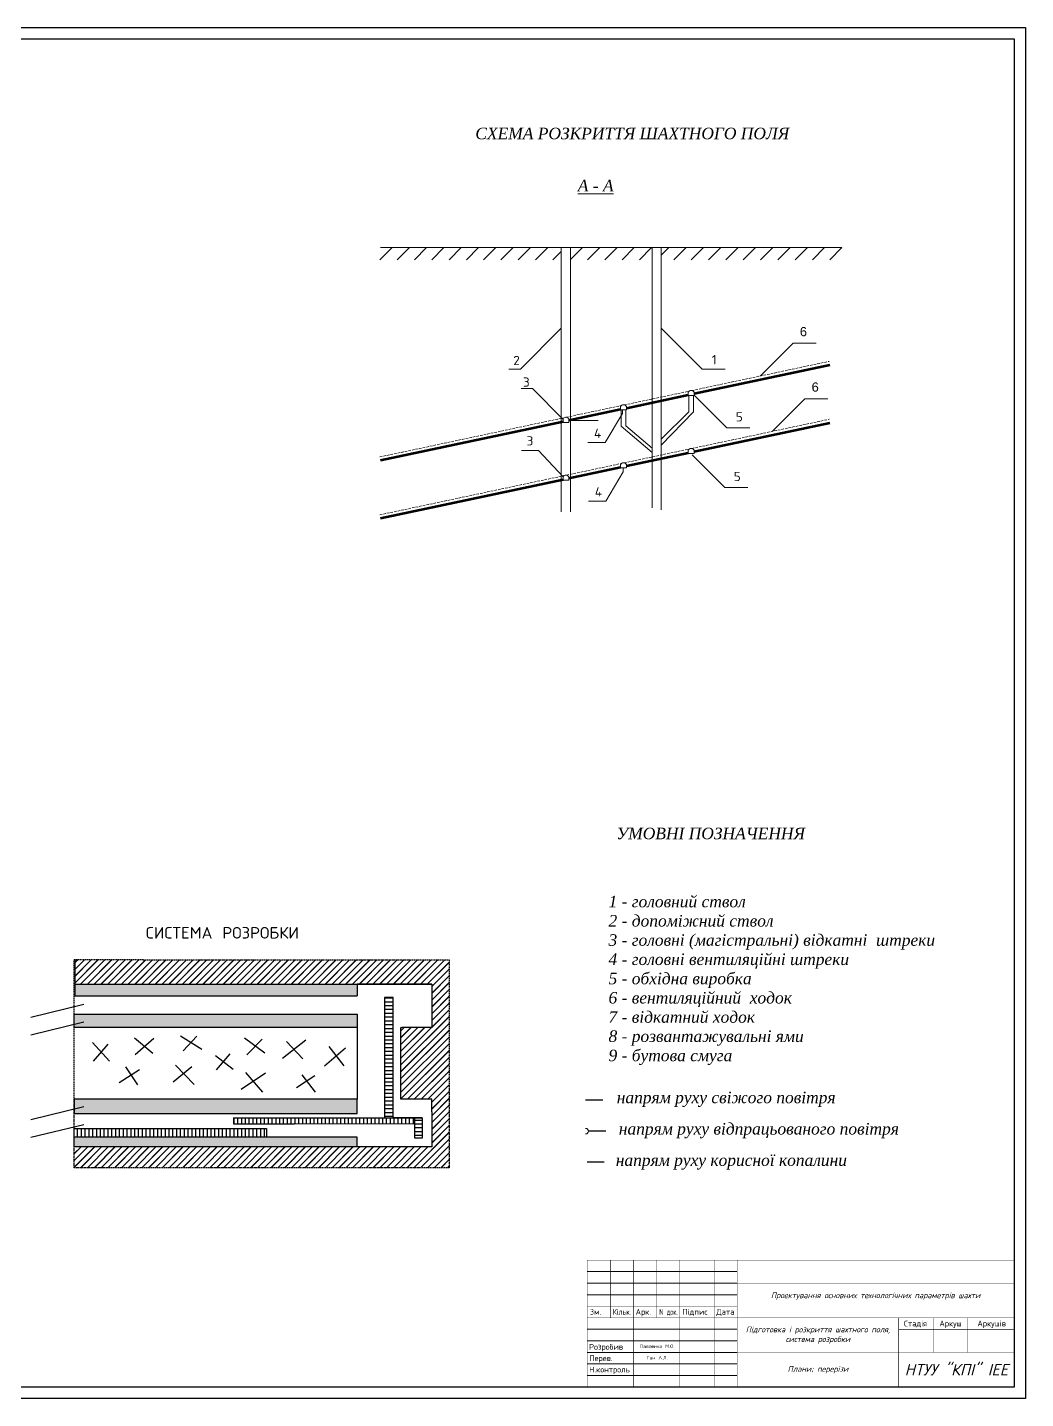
# Model space of a CAD drawing. Header units: millimetres. Extents: x 72 to 2592, y 75 to 1857.
# Drawn here: x 1294 to 2592, y 75 to 1857 of the extents above; entities that cross this region are included whole.
import ezdxf
from ezdxf.enums import TextEntityAlignment as Align

# ---------------------------------------------------------------- set-up
doc = ezdxf.new("R2010")
doc.units = ezdxf.units.MM
doc.linetypes.add('HIDDEN2', pattern=[4.7625, 3.175, -1.5875])
doc.linetypes.add('невидимая2', pattern=[4.7625, 3.175, -1.5875])
doc.layers.get('0').update_dxf_attribs({"lineweight": 9})
for name, color, linetype, lineweight in [('osnovni', 90, 'Continuous', 30), ('мал.штрих', 7, 'невидимая2', 25), ('Форматка', 7, 'Continuous', 20)]:
    doc.layers.add(name, color=color, linetype=linetype, lineweight=lineweight)
doc.styles.add('ISO Proportional', font='ARIALUNI.TTF')
doc.styles.get("Standard").update_dxf_attribs({"font": 'txt.shx'})
doc.dimstyles.new('ISO-25', dxfattribs={"dimtxt": 2.5, "dimasz": 2.5, "dimexe": 1.25, "dimexo": 0.625, "dimtad": 1, "dimtxsty": 'Standard', "dimcen": 2.5, "dimadec": 0, "dimazin": 0, "dimtfac": 1, "dimtmove": 0, "dimatfit": 3, "dimfxl": 1, "dimarcsym": 0})

msp = doc.modelspace()

# ---------------------------------------------------------------- hatches: boundary and pattern name
at = {"layer": 'мал.штрих', "linetype": 'ByBlock', "ltscale": 0.5}
h = msp.add_hatch(dxfattribs=at)
h.set_pattern_fill('JIS_LC_20', color=0, scale=0.3125)
h.set_pattern_definition([(45, (2341.336, 248.3095), (-4.419417, 4.419417), []), (45, (2341.461, 248.3095), (-4.419417, 4.419417), [])])
h.paths.add_polyline_path([(1842.14798, 644.89097), (1444.17552, 644.89097), (1355.43617, 644.89097), (1355.43617, 613.36984), (1819.47144, 613.36984), (1819.47144, 556.88486), (1780.66341, 556.88486), (1779.55461, 556.88486), (1779.55461, 463.85077), (1819.47144, 463.85077), (1819.47144, 447.23754), (1819.47144, 401.82804), (1354.73221, 401.82804), (1354.73221, 374.85634), (1842.14798, 374.85634)])
h = msp.add_hatch(dxfattribs=at)
h.set_pattern_fill('GRAVEL', color=0, scale=0.3125)
h.set_pattern_definition([(228.0128, (1546.5501, 462.4776), (-63.5, -71.4375), [1.06788, -105.72026]), (184.96974, (1545.8357, 461.68384), (95.24999996, 7.93750045), [1.83251, -181.4189]), (132.51045, (1544.0101, 461.5251), (79.375, -87.3125), [1.29213, -127.92101]), (267.27369, (1540.91446, 459.5407), (7.9375, 158.75), [1.66876, -165.20762]), (292.83365, (1540.8351, 457.87384), (-39.6875, 95.25), [1.63636, -161.9994]), (357.27369, (1541.4701, 456.3657), (-158.75, 7.9375), [1.66876, -165.20762]), (37.69424, (1543.13696, 456.28634), (-103.1875, -79.375), [2.20686, -218.47849]), (72.25533, (1544.8832, 457.6357), (55.5625, 174.625), [2.0835, -206.26643]), (121.42957, (1545.5182, 459.6201), (-63.5, 103.1875), [1.67442, -165.76733]), (175.23636, (1544.6451, 461.04884), (87.3125, -7.9375), [1.9116, -93.66855]), (222.39744, (1542.74008, 461.20759), (-95.25, -87.3125), [2.47212, -244.73991]), (138.81407, (1548.7726, 459.4613), (-55.5625, 47.625), [0.84376, -83.53302]), (171.46923, (1548.1376, 460.01696), (103.1875, -15.875), [1.60526, -158.92075]), (225, (1546.55, 460.255), (-1e-15, -7.9375), [1.12253, -10.1028]), (203.1986, (1545.9945, 461.2076), (39.6875, 15.875), [0.6045, -59.8457]), (291.8014, (1545.4388, 460.9695), (-7.9375, 23.8125), [0.8549, -41.88985]), (30.96376, (1545.7563, 460.1757), (23.8125, 15.875), [1.3885, -44.89468]), (161.565, (1546.947, 460.89), (15.875, -7.9375), [1.00402, -24.09656]), (16.38954, (1540.8351, 460.96946), (79.375, 23.8125), [1.40653, -139.24633]), (70.34618, (1542.18446, 461.36634), (-31.75, -87.3125), [1.18, -116.81942]), (293.1986, (1546.947, 462.4776), (-15.875, 39.6875), [1.209, -59.2412]), (343.61046, (1547.4232, 461.36634), (-79.375, 23.8125), [1.40653, -139.24633]), (339.44395, (1540.8351, 456.0482), (-39.6875, 15.875), [1.35636, -66.46167]), (294.77514, (1542.1051, 455.57196), (-39.6875, 87.3125), [1.13648, -112.51123]), (66.8014, (1547.0263, 454.5401), (15.875, 39.6875), [1.209, -59.2412]), (17.35402, (1547.5026, 455.65134), (-103.1875, -31.75), [1.33057, -131.72617]), (69.44395, (1543.137, 454.5401), (-15.875, -39.6875), [0.67818, -67.13985]), (101.3099, (1546.5501, 454.5401), (-7.9375, 31.75), [0.40473, -40.06873]), (165.9638, (1546.4707, 454.937), (23.8125, -7.9375), [1.63636, -31.0908]), (186.009, (1544.8832, 455.33384), (79.375, 7.9375), [1.51646, -150.12927]), (303.6901, (1545.7563, 459.4613), (-7.9375, 15.875), [1.14476, -27.4743]), (353.15723, (1546.39133, 458.50884), (134.9375, -15.875), [1.99861, -197.86253]), (60.9454, (1548.3757, 458.2707), (-31.75, -55.5625), [0.81721, -80.90435]), (90, (1548.7726, 458.985), (-7.9375, 7.9375), [0.47625, -7.46125]), (120.25644, (1544.72446, 455.57196), (31.75, -55.5625), [1.10271, -109.16856]), (48.0128, (1544.16883, 456.52446), (63.5, 71.4375), [2.13576, -104.65238]), (0, (1545.5976, 458.112), (7.9375, 7.9375), [2.06375, -5.87375]), (325.30485, (1547.66133, 458.11196), (79.375, -55.5625), [1.25503, -124.24786]), (254.0546, (1548.6932, 457.3976), (-7.9375, -31.75), [1.15572, -56.63016]), (207.64598, (1548.3757, 456.28634), (-150.8125, -79.375), [1.8817, -186.28895]), (175.42608, (1546.70883, 455.4132), (-103.1875, 7.9375), [1.99072, -197.08077])])
h.paths.add_polyline_path([(1722.67649, 613.36984), (1355.43617, 613.36984), (1355.43617, 598.32989), (1722.67649, 598.32989)])
h.paths.add_polyline_path([(1722.67649, 574.34573), (1354.73221, 574.34573), (1354.73221, 556.88486), (1722.67649, 556.88486)])
h.paths.add_polyline_path([(1722.67649, 463.85077), (1354.73221, 463.85077), (1354.73221, 445.28811), (1722.70615, 445.28811)])
h.paths.add_polyline_path([(1721.98269, 414.75858), (1354.73221, 414.75858), (1354.73221, 401.82804), (1721.98269, 401.82804)])
h = msp.add_hatch(dxfattribs=at)
h.set_pattern_fill('LINE', color=0, scale=1.5625)
h.set_pattern_definition([(0, (2341.336, 248.3095), (0, 4.960938), [])])
h.paths.add_polyline_path([(1769.38955, 595.90939), (1758.06297, 595.90939), (1758.06297, 439.58843), (1769.38955, 439.58843)])
h.paths.add_polyline_path([(1807.09419, 439.58843), (1797.39582, 439.58843), (1797.39582, 431.26592), (1797.39582, 413.38146), (1807.09419, 413.38146)])
h = msp.add_hatch(dxfattribs=at)
h.set_pattern_fill('LINE', color=0, scale=1.5625, angle=90)
h.set_pattern_definition([(90, (2341.336, 248.3095), (-4.960938, 3e-16), [])])
h.paths.add_polyline_path([(1604.79627, 425.67913), (1354.73221, 425.67913), (1354.73221, 414.75858), (1604.79627, 414.75858)])
h.paths.add_polyline_path([(1797.39582, 439.58843), (1769.38955, 439.58843), (1640.59627, 439.58843), (1561.70871, 439.58843), (1561.70871, 431.74269), (1640.48244, 431.74269), (1796.6498, 431.26592), (1797.39582, 431.26592)])

# ---------------------------------------------------------------- linework, layer by layer
at = {"color": 0}
for p, q in [((1767.9196, 1570.82452), (1752.0097, 1554.91462)), ((1752.91959, 1570.82451), (2352.91959, 1570.82451)), ((1790.4196, 1570.82452), (1774.5097, 1554.91462)), ((1812.9196, 1570.82452), (1797.00969, 1554.91462)), ((1835.41959, 1570.82452), (1819.50969, 1554.91462)), ((1835.4196, 1570.82452), (1819.50969, 1554.91462)), ((1857.91959, 1570.82452), (1842.00969, 1554.91462)), ((1880.41959, 1570.82453), (1864.50969, 1554.91462)), ((1902.91959, 1570.82453), (1887.00968, 1554.91462)), ((1925.41958, 1570.82453), (1909.50968, 1554.91462)), ((1947.91958, 1570.82452), (1932.00968, 1554.91462)), ((1970.41959, 1570.82452), (1954.50968, 1554.91462)), ((1987.85709, 1570.82451), (1987.85709, 1227.42186)), ((1987.85709, 1570.82451), (1987.85709, 1465.82451)), ((2015.41959, 1570.82452), (1999.85709, 1555.26202)), ((1999.85709, 1570.82451), (1999.85709, 1227.42186)), ((2037.91959, 1570.82452), (2022.00968, 1554.91462)), ((2060.41959, 1570.82452), (2044.50968, 1554.91462)), ((2082.91959, 1570.82452), (2067.00968, 1554.91462)), ((2105.41959, 1570.82452), (2089.50968, 1554.91462)), ((2105.98209, 1570.82451), (2105.98209, 1232.58052)), ((2111.98209, 1570.82451), (2119.48209, 1570.82451)), ((2127.91959, 1570.82452), (2117.98209, 1560.88702)), ((2117.98209, 1570.82451), (2117.98209, 1229.71461)), ((2150.41959, 1570.82452), (2134.50968, 1554.91462)), ((2172.91959, 1570.82452), (2157.00968, 1554.91462)), ((2195.41959, 1570.82452), (2179.50968, 1554.91462)), ((2217.91959, 1570.82452), (2202.00968, 1554.91461)), ((2240.41959, 1570.82452), (2224.50968, 1554.91461)), ((2262.91959, 1570.82452), (2247.00968, 1554.91461)), ((2285.41959, 1570.82452), (2269.50968, 1554.91461)), ((2307.91959, 1570.82452), (2292.00968, 1554.91461)), ((2330.41959, 1570.82451), (2314.50968, 1554.91461)), ((2352.91959, 1570.82451), (2337.00968, 1554.91461)), ((1987.85709, 1565.76202), (1977.00968, 1554.91462)), ((1987.85709, 1465.82451), (1934.82408, 1412.79151)), ((2117.98209, 1465.82451), (2171.01509, 1412.79151)), ((2246.93095, 1403.79062), (2289.35736, 1446.21703)), ((2289.35736, 1446.21703), (2319.35736, 1446.21703)), ((1934.82408, 1412.79151), (1919.82408, 1412.79151)), ((2171.01509, 1412.79151), (2201.01509, 1412.79151)), ((1950.6495, 1387.53119), (1935.6495, 1387.53119)), ((1990.24466, 1347.2515), (1950.6495, 1387.53119)), ((2153.10319, 1381.32049), (2153.10319, 1382.82049)), ((2153.10319, 1378.32049), (2153.10319, 1381.32049)), ((2160.60319, 1378.32049), (2153.10319, 1378.32049)), ((2153.85319, 1378.32049), (2153.85319, 1357.32049)), ((2156.85319, 1378.32049), (2160.60319, 1378.32049)), ((2159.85319, 1378.32049), (2159.85319, 1357.32049)), ((2160.60319, 1378.32049), (2160.60319, 1382.82049)), ((2160.71424, 1378.76698), (2203.14065, 1336.34058)), ((2262.24161, 1331.75961), (2304.66802, 1374.18602)), ((2304.66802, 1374.18602), (2334.66802, 1374.18602)), ((2067.37987, 1355.11828), (2044.98059, 1317.23778)), ((2065.0699, 1362.60844), (2065.0699, 1364.10844)), ((2065.0699, 1359.60844), (2065.0699, 1362.60844)), ((2072.5699, 1359.60844), (2065.0699, 1359.60844)), ((2065.8199, 1359.60844), (2065.8199, 1338.60844)), ((2067.37987, 1355.11828), (2067.37987, 1359.60844)), ((2068.8199, 1359.60844), (2072.5699, 1359.60844)), ((2071.8199, 1359.60844), (2071.8199, 1338.60844)), ((2072.5699, 1359.60844), (2072.5699, 1364.10844)), ((2159.85319, 1357.32049), (2117.98209, 1313.94168)), ((2153.85319, 1357.32049), (2117.98209, 1321.44939)), ((1990.24466, 1346.5015), (1990.24466, 1348.0015)), ((1990.24466, 1343.5015), (1990.24466, 1346.5015)), ((1997.74466, 1343.5015), (1990.24466, 1343.5015)), ((1993.99466, 1343.5015), (1997.74466, 1343.5015)), ((1997.74466, 1343.5015), (1997.74466, 1348.0015)), ((1999.85709, 1345.82451), (2035.78584, 1345.82451)), ((2065.8199, 1338.60844), (2105.98209, 1304.3886)), ((2071.8199, 1338.96028), (2105.98209, 1309.85269)), ((2203.14065, 1336.34058), (2233.14065, 1336.34058)), ((1958.86356, 1306.97289), (1936.36356, 1306.97289)), ((1990.24466, 1272.81506), (1958.46776, 1306.97289)), ((2044.98059, 1317.23778), (2022.48059, 1317.23778)), ((2153.10319, 1306.03509), (2153.10319, 1307.53509)), ((2153.10319, 1303.03509), (2153.10319, 1306.03509)), ((2160.60319, 1303.03509), (2153.10319, 1303.03509)), ((2156.85319, 1303.03509), (2160.60319, 1303.03509)), ((2158.08728, 1301.24379), (2200.51368, 1258.81738)), ((2160.60319, 1303.03509), (2160.60319, 1307.53509)), ((2065.0699, 1287.32304), (2065.0699, 1288.82304)), ((2065.0699, 1284.32304), (2065.0699, 1287.32304)), ((2072.5699, 1284.32304), (2065.0699, 1284.32304)), ((2068.43283, 1279.00316), (2068.43283, 1283.50316)), ((2068.8199, 1284.32304), (2072.5699, 1284.32304)), ((2072.5699, 1284.32304), (2072.5699, 1288.82304)), ((1990.24466, 1271.31506), (1990.24466, 1272.81506)), ((1990.24466, 1268.31506), (1990.24466, 1271.31506)), ((1997.74466, 1268.31506), (1990.24466, 1268.31506)), ((1993.99466, 1268.31506), (1997.74466, 1268.31506)), ((1997.74466, 1268.31506), (1997.74466, 1272.81506)), ((2068.43283, 1279.00316), (2046.03354, 1241.12266)), ((2200.51368, 1258.81738), (2230.51368, 1258.81738)), ((2046.03354, 1241.12266), (2023.53354, 1241.12266)), ((2021.68301, 239.78085), (2216.68301, 239.78085)), ((2021.68301, 224.78085), (2216.68301, 224.78085)), ((2021.68301, 209.78085), (2216.68301, 209.78085)), ((2021.68301, 164.78085), (2216.68301, 164.78085)), ((2021.68301, 149.78085), (2216.68301, 149.78085)), ((2021.68301, 134.78085), (2216.68301, 134.78085)), ((2021.68301, 119.78085), (2216.68301, 119.78085)), ((2021.68301, 104.78085), (2216.68301, 104.78085))]:
    msp.add_line(p, q, dxfattribs=at)
at = {"color": 0, "linetype": 'HIDDEN2'}
for p, q in [((2157.78781, 1384.84267), (2336.07408, 1422.73858)), ((2069.75453, 1366.13061), (2154.26172, 1384.09317)), ((1994.37481, 1350.10816), (2066.22843, 1365.38112)), ((1751.98398, 1298.5864), (1991.87536, 1349.57689)), ((2157.78781, 1309.55727), (2336.07408, 1347.45318)), ((2069.75453, 1290.84522), (2154.26172, 1308.80777)), ((1994.67083, 1274.88568), (2066.22843, 1290.09572)), ((1751.98398, 1223.301), (1991.6196, 1274.23712))]:
    msp.add_line(p, q, dxfattribs=at)
at = {"color": 0, "lineweight": 80}
for p, q in [((2160.60319, 1380.84056), (2337.00968, 1418.33692)), ((2072.5699, 1362.12851), (2153.10319, 1379.24638)), ((1997.74466, 1346.22391), (2065.0699, 1360.53433)), ((1752.91959, 1294.18473), (1990.24466, 1344.62974)), ((2160.60319, 1305.55516), (2337.00968, 1343.05152)), ((2072.5699, 1286.84311), (2153.10319, 1303.96099)), ((1997.74466, 1270.93851), (2065.0699, 1285.24894)), ((1752.91959, 1218.89934), (1990.24466, 1269.34434))]:
    msp.add_line(p, q, dxfattribs=at)
at = {"color": 0, "const_width": 0.6}
for points in [[(2021.68301, 89.78085), (2021.68301, 254.78085), (2576.68301, 254.78085)], [(2051.68301, 179.78085), (2051.68301, 254.78085)], [(2081.68301, 89.77232), (2081.68301, 254.78085)], [(2111.68301, 179.78085), (2111.68301, 254.78085)], [(2141.68301, 89.77232), (2141.68301, 254.78085)], [(2186.68301, 89.77232), (2186.68301, 254.78085)], [(2216.68301, 89.78085), (2216.68301, 254.78938)], [(2216.68301, 224.78085), (2576.68301, 224.78938)], [(2021.68301, 194.78085), (2216.68301, 194.78085)], [(2021.68301, 179.78085), (2576.68301, 179.78085)], [(2426.68301, 179.78085), (2426.68301, 89.78085)], [(2472.36787, 134.78938), (2472.36787, 179.78938)], [(2516.68301, 134.78938), (2516.68301, 179.78938)], [(2426.68301, 164.78085), (2576.68301, 164.78085)], [(2216.68301, 134.78085), (2576.68301, 134.78085)]]:
    msp.add_lwpolyline(points, dxfattribs=at)
at = {"color": 0}
for centre, radius, start, end in [((2156.85319, 1380.57049), 4.37321, 30.96375654, 149.03624346), ((2068.8199, 1361.85844), 4.37321, 30.96375654, 149.03624346), ((1993.99466, 1345.7515), 4.37321, 30.96375654, 149.03624346), ((2156.85319, 1305.28509), 4.37321, 30.96375654, 149.03624346), ((2068.8199, 1286.57304), 4.37321, 30.96375654, 149.03624346), ((1993.99466, 1270.56506), 4.37321, 30.96375654, 149.03624346), ((2019.62088, 422.2994), 3.6, 270, 90)]:
    msp.add_arc(centre, radius, start, end, dxfattribs=at)
at = {"layer": 'osnovni', "color": 0}
for p, q in [((1367.29168, 586.97844), (1298.44192, 570.18001)), ((1367.29168, 564.07594), (1298.44192, 547.27752)), ((1367.29168, 454.01255), (1298.44192, 437.21412)), ((1367.29168, 430.68479), (1298.44192, 413.88637))]:
    msp.add_line(p, q, dxfattribs=at)
at = {"layer": 'мал.штрих', "color": 0, "ltscale": 0.5}
for p, q in [((1354.73221, 374.85634), (1354.73221, 644.8933)), ((1355.43617, 644.89097), (1354.73221, 644.89097)), ((1444.17552, 644.89097), (1355.43617, 644.89097)), ((1444.17552, 644.89097), (1842.14798, 644.89097)), ((1842.14798, 644.89097), (1842.14798, 374.85634)), ((1842.14798, 374.85634), (1354.73221, 374.85634))]:
    msp.add_line(p, q, dxfattribs=at)
at = {"layer": 'мал.штрих', "color": 0, "linetype": 'ByBlock', "ltscale": 0.5}
for p, q in [((1355.43617, 644.89097), (1355.43617, 613.36984)), ((1355.43617, 613.36984), (1819.47144, 613.36984)), ((1355.43617, 613.36984), (1355.43617, 598.32989)), ((1819.47144, 613.36984), (1722.67649, 613.36984)), ((1722.67649, 613.36984), (1722.67649, 598.32989)), ((1819.47144, 613.36984), (1819.47144, 556.88486)), ((1355.43617, 598.32989), (1722.67649, 598.32989)), ((1758.06297, 595.90939), (1758.06297, 439.58843)), ((1769.38955, 595.90939), (1758.06297, 595.90939)), ((1769.38955, 439.58843), (1769.38955, 595.90939)), ((1354.73221, 556.88486), (1354.73221, 574.34573)), ((1354.73221, 574.34573), (1722.67649, 574.34573)), ((1722.67649, 574.34573), (1722.67649, 463.85077)), ((1722.67649, 556.88486), (1354.73221, 556.88486)), ((1779.55461, 463.85077), (1779.55461, 556.88486)), ((1779.55461, 556.88486), (1779.55461, 556.88486)), ((1779.55461, 556.88486), (1780.66341, 556.88486)), ((1819.47144, 556.88486), (1780.66341, 556.88486)), ((1378.56291, 537.56396), (1400.67041, 513.27318)), ((1398.45966, 535.35571), (1379.29983, 513.27318)), ((1433.09473, 543.45264), (1456.67606, 523.57836)), ((1458.14989, 542.71655), (1433.83165, 521.37011)), ((1492.78497, 546.39698), (1520.78779, 528.73095)), ((1514.15555, 545.66089), (1496.46955, 526.5227)), ((1576.05653, 543.45264), (1602.58552, 524.31444)), ((1598.90094, 541.98047), (1579.0042, 521.37011)), ((1655.64351, 540.5083), (1625.42993, 516.9536)), ((1630.58835, 539.03613), (1651.95893, 516.21752)), ((1538.47379, 520.63402), (1561.3182, 502.968)), ((1556.8967, 522.84228), (1539.21071, 502.23191)), ((1707.22766, 530.20312), (1679.96175, 506.64842)), ((1685.85709, 532.41137), (1705.01691, 507.3845)), ((1439.72698, 502.23191), (1413.19799, 485.30197)), ((1421.30407, 505.91233), (1436.77932, 482.35763)), ((1507.5233, 505.91233), (1483.20505, 486.03806)), ((1486.15272, 508.12059), (1510.47096, 483.09372)), ((1603.32244, 497.81541), (1571.63503, 476.46896)), ((1577.53036, 498.55149), (1599.63786, 472.78854)), ((1667.43417, 494.13498), (1643.85285, 478.67721)), ((1650.48509, 495.60715), (1668.17109, 472.78854)), ((1722.67649, 463.85077), (1354.73221, 463.85077)), ((1354.73221, 463.85077), (1354.73221, 445.28811)), ((1722.70615, 445.28811), (1722.67649, 463.85077)), ((1819.47144, 463.85077), (1779.55461, 463.85077)), ((1819.47144, 447.23754), (1819.47144, 463.85077)), ((1819.47144, 447.23754), (1819.47144, 401.82804)), ((1354.73221, 445.28811), (1722.70615, 445.28811)), ((1561.70871, 439.58843), (1561.70871, 431.74269)), ((1561.70871, 439.58843), (1640.59627, 439.58843)), ((1561.70871, 431.74269), (1640.48244, 431.74269)), ((1796.6498, 431.26592), (1640.48244, 431.74269)), ((1640.59627, 439.58843), (1807.09419, 439.58843)), ((1807.09419, 439.58843), (1769.38955, 439.58843)), ((1797.39582, 431.26364), (1796.6498, 431.26592)), ((1796.6498, 431.26592), (1797.39582, 431.26592)), ((1797.39582, 431.26592), (1797.39582, 439.58799)), ((1797.39582, 413.38146), (1797.39582, 431.26364)), ((1807.09419, 439.58843), (1807.09419, 413.38146)), ((1354.73221, 414.75858), (1354.73221, 425.67913)), ((1354.73221, 425.67913), (1604.79627, 425.67913)), ((1354.73221, 401.82804), (1354.73221, 414.75858)), ((1354.73221, 414.75858), (1721.98269, 414.75858)), ((1604.79627, 425.67913), (1604.79627, 414.75858)), ((1721.98269, 414.75858), (1721.98269, 401.82804)), ((1807.09419, 413.38146), (1797.39582, 413.38146)), ((1819.47144, 401.82804), (1354.73221, 401.82804))]:
    msp.add_line(p, q, dxfattribs=at)
at = {"layer": 'Форматка', "color": 0, "lineweight": 25}
msp.add_lwpolyline([(2591.68301, 74.78085), (71.68301, 74.78085), (71.68301, 1856.78085), (2591.68301, 1856.78085)], close=True, dxfattribs=at)
at = {"layer": 'Форматка', "color": 0, "lineweight": 30}
msp.add_lwpolyline([(2576.68301, 89.78085), (131.68301, 89.78085), (131.68301, 1841.78085), (2576.68301, 1841.78085)], close=True, dxfattribs=at)

# ---------------------------------------------------------------- texts
at = {"color": 0}
for s, p in [('Зм.', (2025.09342, 183.76028)), ('Арк.', (2084.60389, 183.76028)), ('Пiдпис', (2145.31054, 183.76028)), ('Дата', (2189.56958, 183.76028)), ('Розробив', (2024.15047, 138.26518)), ('Перев.', (2024.36407, 123.52481)), ('Н.контроль', (2024.17607, 108.7669))]:
    msp.add_text(s, height=7.5, dxfattribs=at).set_placement(p)
for s, width, p, p2 in [('Кiльк.', 0.765562, (2054.99818, 183.76028), (2078.92198, 183.76028)), ('N док.', 0.637968, (2115.40579, 183.76028), (2139.32959, 183.76028))]:
    msp.add_text(s, height=7.5, dxfattribs=dict(at, width=width)).set_placement(p, p2, align=Align.FIT)
for s, p in [('Стадiя', (2448.5624, 168.58738)), ('Аркуш', (2494.1453, 168.58738)), ('Аркушiв', (2547.55151, 168.58738))]:
    msp.add_text(s, height=7.5, dxfattribs=at).set_placement(p, align=Align.CENTER)
at = {"color": 0, "attachment_point": 1, "style": 'ISO Proportional'}
for s, insert, char_height, width in [('{\\fTimes New Roman|b0|i1|c204|p18;СХЕМА РОЗКРИТТЯ ШАХТНОГО ПОЛЯ}', (1876.23762, 1726.46218), 15, 439.9635), ('{\\fTimes New Roman|b0|i1|c0|p18;\\LA - A }', (2009.39199, 1658.65155), 15, 116.8716), ('6', (2298.14763, 1467.42202), 12, 21.2097), ('6', (2313.4583, 1395.391), 12, 21.2097), ('{\\fTimes New Roman|b0|i1|c204|p18;УМОВНІ ПОЗНАЧЕННЯ}', (2059.76596, 816.72905), 15, 290.6889), ('{\\fTimes New Roman|b0|i1|c0|p18;1 - \\fTimes New Roman|b0|i1|c204|p18;головний ствол\\P2 - допоміжний ствол\\P3 - головні (магістральні) відкатні  штреки\\P4 - головні вентиляційні штреки\\P5 - обхідна виробка\\P6 - вентиляційний  ходок\\P7 - відкатний ходок \\P8 - розвантажувальні ями\\P9 - бутова смуга}', (2049.40838, 728.25535), 15, 409.7448), ('{\\fTimes New Roman|b0|i1|c204|p18;напрям руху свіжого повітря}', (2060.10483, 473.65178), 15, 290.3694), ('{\\fTimes New Roman|b0|i1|c204|p18;напрям руху відпрацьованого повітря}', (2062.78013, 432.94632), 15, 363.7854), ('{\\fTimes New Roman|b0|i1|c204|p18;напрям руху корисної копалини}', (2058.84047, 392.18795), 15, 328.0665)]:
    msp.add_mtext(s, dxfattribs=dict(at, insert=insert, char_height=char_height, width=width))
at = {"color": 0}
for s, insert, char_height, width, attachment_point in [('2', (1925.47847, 1429.89492), 12, 10.883817, 1), ('1', (2183.63397, 1430.97705), 12, 4.4749056, 1), ('3', (1938.1354, 1401.82261), 12, 7.1003479, 1), ('5', (2214.8943, 1356.67353), 12, 7.6909816, 1), ('3', (1942.86202, 1325.48236), 12, 7.1003479, 1), ('4', (2030.54185, 1335.31583), 12, 7.0657051, 1), ('5', (2212.26734, 1279.15034), 12, 7.6909816, 1), ('4', (2031.59481, 1259.20071), 12, 7.0657051, 1), ('{\\fISOCPEUR|b0|i1|c204|p34;Проектування основних технолог\\fISOCPEUR|b0|i1|c0|p34;i\\fISOCPEUR|b0|i1|c204|p34;чних параметр\\fISOCPEUR|b0|i1|c0|p34;i\\fISOCPEUR|b0|i1|c204|p34;в шахти}', (2396.68301, 207.97261), 7.5, 360, 5), ('{\\fISOCPEUR|b0|i1|c204|p34;Підготовка і розкриття шахтного поля, система розробки}', (2321.68301, 157.28085), 7.5, 210, 5), ('Павленко М.О.', (2112.54082, 142.76118), 4.5, 60, 5), ('Ган А.Л.', (2112.73646, 127.97496), 4.5, 60, 5), ('{\\fISOCPEUR|b0|i1|c204|p34;Плани; перер\\fISOCPEUR|b0|i1|c0|p34;i\\fISOCPEUR|b0|i1|c204|p34;зи}', (2321.68301, 112.28085), 7.5, 210, 5), ('{\\fISOCPEUR|b0|i1|c204|p34;НТУУ "КП\\fISOCPEUR|b0|i1|c0|p34;I\\fISOCPEUR|b0|i1|c204|p34;"\\fISOCPEUR|b0|i1|c0|p34; IEE}', (2501.68301, 112.28085), 15, 150, 5)]:
    msp.add_mtext(s, dxfattribs=dict(at, insert=insert, char_height=char_height, width=width, attachment_point=attachment_point))
at = {"layer": 'osnovni', "color": 0, "lineweight": -2, "insert": (1447.7746, 687.60769), "char_height": 15, "attachment_point": 1}
msp.add_mtext_dynamic_manual_height_columns('СИСТЕМА РОЗРОБКИ', width=439.7485013, gutter_width=12.5, heights=[0], dxfattribs=at)

# ---------------------------------------------------------------- leaders
at = {"color": 0}
for points in [[(2042.14458, 462.40487), (2019.62089, 462.40487)], [(2045.7436, 422.2994), (2023.22088, 422.2994)], [(2043.87851, 381.82922), (2021.42088, 381.82922)]]:
    msp.add_leader(points, dimstyle='ISO-25', override={"dimasz": 3, "dimgap": 0.625, "dimtad": 0}, dxfattribs=at)

doc.saveas('drawing.dxf')
